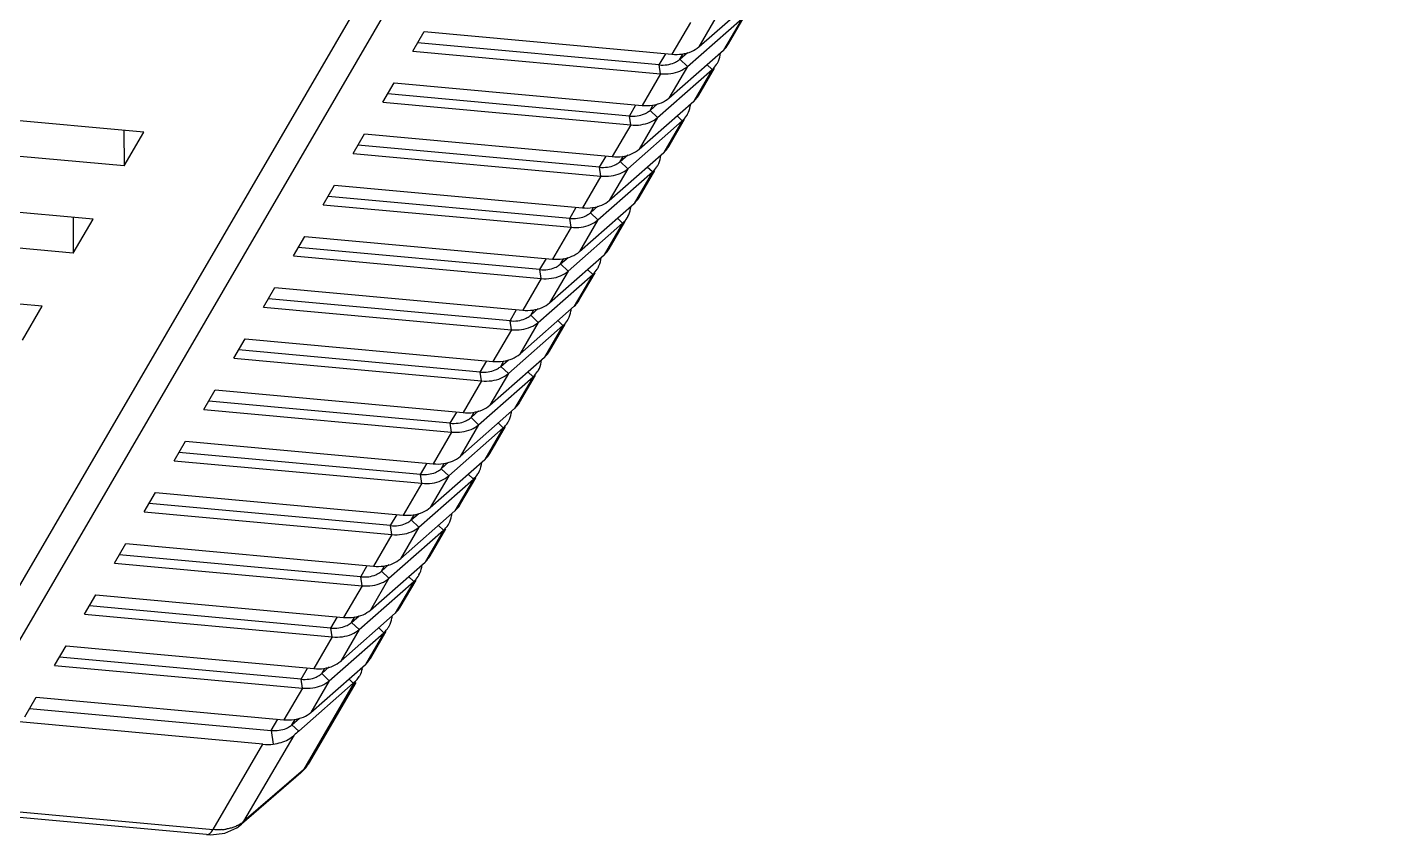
# Model space of a CAD drawing. Header units: millimetres. Extents: x 10368 to 13229, y -13270 to -11269.
# Drawn here: x 12845 to 12923.6, y -12891.3 to -12844.6 of the extents above; entities that cross this region are included whole.
import ezdxf

# ---------------------------------------------------------------- set-up
doc = ezdxf.new("R2010")
doc.units = ezdxf.units.MM

# ---------------------------------------------------------------- blocks, each defined once
blk = doc.blocks.new('u59')
at = {"color": 7, "linetype": 'Continuous'}
for p, q in [((-291.175, 627.078), (-38.962, 604.018)), ((-296.763, 623.338), (-293.33, 626.305)), ((-296.615, 623.516), (-293.181, 626.483)), ((-293.33, 626.305), (-296.218, 621.347)), ((-291.546, 626.787), (-294.416, 621.861)), ((-293.181, 626.483), (-293.33, 626.305)), ((-292.914, 626.683), (-293.18, 626.485)), ((-292.221, 626.99), (-292.914, 626.683)), ((-39.333, 603.728), (-291.546, 626.787)), ((-299.718, 618.266), (-296.763, 623.338)), ((-296.897, 623.215), (-297.029, 623.017)), ((-296.614, 623.516), (-296.897, 623.215)), ((-296.615, 623.516), (-296.763, 623.338)), ((-299.776, 618.3), (-297.027, 623.019)), ((-294.905, 621.064), (-295.022, 621.854)), ((-294.416, 621.861), (-42.203, 598.802)), ((-296.489, 621.108), (-299.638, 618.336)), ((-296.099, 620.735), (-296.489, 621.108)), ((-294.905, 621.064), (-295.282, 620.417)), ((-280.961, 619.789), (-294.905, 621.064)), ((-277.953, 620.019), (-359.397, 480.206)), ((-297.189, 620.023), (-300.338, 617.251)), ((-298.255, 618.192), (-297.189, 620.023)), ((-296.703, 618.619), (-295.637, 620.449)), ((-296.099, 620.735), (-296.531, 620.355)), ((-296.099, 620.735), (-296.28, 620.424)), ((-281.338, 619.142), (-295.637, 620.449)), ((-280.682, 620.269), (-281.338, 619.142)), ((-276.489, 619.38), (-357.654, 480.047)), ((-282.404, 617.312), (-296.703, 618.619)), ((-296.703, 618.619), (-296.627, 618.107)), ((-298.255, 618.192), (-301.404, 615.42)), ((-299.983, 617.945), (-299.962, 617.981)), ((-299.638, 618.336), (-299.718, 618.266)), ((-299.382, 618.092), (-299.638, 618.336)), ((-298.255, 618.192), (-297.821, 617.779)), ((-297.821, 617.779), (-298.253, 617.398)), ((-297.821, 617.779), (-298.002, 617.467)), ((-296.627, 618.107), (-297.004, 617.46)), ((-296.627, 618.107), (-282.684, 616.832)), ((-298.911, 617.066), (-302.06, 614.294)), ((-300.627, 616.901), (-301.537, 615.337)), ((-301.404, 615.42), (-300.338, 617.251)), ((-299.977, 615.236), (-298.911, 617.066)), ((-298.425, 615.662), (-297.359, 617.493)), ((-283.06, 616.185), (-297.359, 617.493)), ((-282.404, 617.312), (-283.06, 616.185)), ((-301.404, 615.42), (-301.105, 615.135)), ((-284.127, 614.355), (-298.425, 615.662)), ((-298.425, 615.662), (-298.35, 615.15)), ((-299.977, 615.236), (-303.126, 612.464)), ((-300.148, 612.706), (-299.082, 614.536)), ((-299.977, 615.236), (-299.543, 614.822)), ((-299.543, 614.822), (-299.976, 614.441)), ((-299.543, 614.822), (-299.725, 614.51)), ((-284.783, 613.229), (-299.082, 614.536)), ((-298.35, 615.15), (-298.727, 614.504)), ((-298.35, 615.15), (-284.406, 613.875)), ((-300.633, 614.109), (-303.782, 611.337)), ((-302.349, 613.944), (-303.26, 612.38)), ((-303.126, 612.464), (-302.06, 614.294)), ((-301.699, 612.279), (-300.633, 614.109)), ((-284.127, 614.355), (-284.783, 613.229)), ((-301.699, 612.279), (-304.849, 609.507)), ((-303.126, 612.464), (-302.827, 612.178)), ((-301.699, 612.279), (-301.266, 611.865)), ((-300.072, 612.194), (-300.449, 611.547)), ((-285.849, 611.398), (-300.148, 612.706)), ((-300.148, 612.706), (-300.072, 612.194)), ((-300.072, 612.194), (-286.128, 610.919)), ((-304.849, 609.507), (-303.782, 611.337)), ((-301.87, 609.749), (-300.804, 611.579)), ((-301.266, 611.865), (-301.698, 611.485)), ((-301.266, 611.865), (-301.447, 611.554)), ((-286.505, 610.272), (-300.804, 611.579)), ((-285.849, 611.398), (-286.505, 610.272)), ((-302.356, 611.153), (-305.505, 608.381)), ((-304.071, 610.988), (-304.982, 609.424)), ((-303.422, 609.322), (-302.356, 611.153)), ((-287.571, 608.442), (-301.87, 609.749)), ((-301.87, 609.749), (-301.794, 609.237)), ((-303.422, 609.322), (-306.571, 606.55)), ((-304.849, 609.507), (-304.549, 609.222)), ((-303.422, 609.322), (-302.988, 608.909)), ((-301.794, 609.237), (-302.171, 608.59)), ((-301.794, 609.237), (-287.851, 607.962)), ((-304.078, 608.196), (-307.227, 605.424)), ((-306.571, 606.55), (-305.505, 608.381)), ((-305.144, 606.366), (-304.078, 608.196)), ((-303.593, 606.792), (-302.526, 608.623)), ((-302.988, 608.909), (-303.42, 608.528)), ((-302.988, 608.909), (-303.169, 608.597)), ((-288.227, 607.315), (-302.526, 608.623)), ((-287.571, 608.442), (-288.227, 607.315)), ((-305.794, 608.031), (-306.704, 606.467)), ((-289.294, 605.485), (-303.593, 606.792)), ((-303.593, 606.792), (-303.517, 606.28)), ((-305.144, 606.366), (-308.293, 603.594)), ((-306.571, 606.55), (-306.272, 606.265)), ((-305.144, 606.366), (-304.71, 605.952)), ((-304.71, 605.952), (-305.143, 605.571)), ((-304.71, 605.952), (-304.892, 605.64)), ((-303.517, 606.28), (-303.894, 605.633)), ((-303.517, 606.28), (-289.573, 605.005)), ((-305.8, 605.239), (-308.949, 602.467)), ((-307.516, 605.074), (-308.427, 603.51)), ((-308.293, 603.594), (-307.227, 605.424)), ((-306.866, 603.409), (-305.8, 605.239)), ((-305.315, 603.836), (-304.249, 605.666)), ((-289.95, 604.359), (-304.249, 605.666)), ((-289.294, 605.485), (-289.95, 604.359)), ((-308.293, 603.594), (-307.994, 603.308)), ((-291.016, 602.528), (-305.315, 603.836)), ((-305.315, 603.836), (-305.239, 603.323)), ((-306.866, 603.409), (-310.016, 600.637)), ((-307.037, 600.879), (-305.971, 602.709)), ((-306.866, 603.409), (-306.433, 602.995)), ((-306.433, 602.995), (-306.865, 602.615)), ((-306.433, 602.995), (-306.614, 602.684)), ((-291.672, 601.402), (-305.971, 602.709)), ((-305.239, 603.323), (-305.616, 602.677)), ((-305.239, 603.323), (-291.295, 602.049)), ((-307.523, 602.282), (-310.672, 599.51)), ((-309.238, 602.118), (-310.149, 600.554)), ((-310.016, 600.637), (-308.949, 602.467)), ((-308.589, 600.452), (-307.523, 602.282)), ((-291.016, 602.528), (-291.672, 601.402)), ((-308.589, 600.452), (-311.738, 597.68)), ((-310.016, 600.637), (-309.716, 600.351)), ((-308.589, 600.452), (-308.155, 600.038)), ((-306.961, 600.367), (-307.338, 599.72)), ((-292.738, 599.572), (-307.037, 600.879)), ((-307.037, 600.879), (-306.961, 600.367)), ((-306.961, 600.367), (-293.018, 599.092)), ((-308.76, 597.922), (-307.693, 599.752)), ((-308.155, 600.038), (-308.587, 599.658)), ((-308.155, 600.038), (-308.336, 599.727)), ((-293.394, 598.445), (-307.693, 599.752)), ((-292.738, 599.572), (-293.394, 598.445)), ((-309.245, 599.326), (-312.394, 596.554)), ((-310.961, 599.161), (-311.872, 597.597)), ((-311.738, 597.68), (-310.672, 599.51)), ((-310.311, 597.496), (-309.245, 599.326)), ((-280.553, 598.519), (-281.693, 596.562)), ((-310.311, 597.496), (-313.46, 594.724)), ((-311.738, 597.68), (-311.439, 597.395)), ((-310.311, 597.496), (-309.877, 597.082)), ((-308.684, 597.41), (-309.061, 596.763)), ((-294.461, 596.615), (-308.76, 597.922)), ((-308.76, 597.922), (-308.684, 597.41)), ((-308.684, 597.41), (-294.74, 596.135)), ((-313.46, 594.724), (-312.394, 596.554)), ((-310.482, 594.966), (-309.416, 596.796)), ((-309.877, 597.082), (-310.31, 596.701)), ((-309.877, 597.082), (-310.059, 596.77)), ((-295.117, 595.488), (-309.416, 596.796)), ((-294.461, 596.615), (-295.117, 595.488)), ((-281.693, 596.562), (-237.066, 592.482)), ((-310.967, 596.369), (-314.117, 593.597)), ((-312.683, 596.204), (-313.594, 594.64)), ((-312.033, 594.539), (-310.967, 596.369)), ((-296.183, 593.658), (-310.482, 594.966)), ((-310.482, 594.966), (-310.406, 594.453)), ((-312.033, 594.539), (-315.183, 591.767)), ((-313.46, 594.724), (-313.161, 594.438)), ((-312.033, 594.539), (-311.6, 594.125)), ((-311.6, 594.125), (-312.032, 593.745)), ((-311.6, 594.125), (-311.781, 593.814)), ((-310.406, 594.453), (-310.783, 593.807)), ((-310.406, 594.453), (-296.462, 593.179)), ((-312.69, 593.412), (-315.839, 590.64)), ((-315.183, 591.767), (-314.117, 593.597)), ((-313.756, 591.582), (-312.69, 593.412)), ((-312.204, 592.009), (-311.138, 593.839)), ((-296.839, 592.532), (-311.138, 593.839)), ((-296.183, 593.658), (-296.839, 592.532)), ((-283.481, 593.492), (-284.621, 591.535)), ((-283.481, 593.492), (-238.854, 589.412)), ((-283.471, 591.43), (-283.481, 593.492)), ((-314.405, 593.247), (-315.316, 591.684)), ((-315.183, 591.767), (-314.883, 591.481)), ((-297.905, 590.702), (-312.204, 592.009)), ((-312.204, 592.009), (-312.129, 591.497)), ((-313.756, 591.582), (-316.905, 588.81)), ((-313.756, 591.582), (-313.322, 591.168)), ((-313.322, 591.168), (-313.754, 590.788)), ((-313.322, 591.168), (-313.503, 590.857)), ((-312.129, 591.497), (-312.505, 590.85)), ((-312.129, 591.497), (-298.185, 590.222)), ((-284.621, 591.535), (-239.994, 587.455)), ((-314.412, 590.456), (-317.561, 587.684)), ((-316.128, 590.291), (-317.039, 588.727)), ((-316.905, 588.81), (-315.839, 590.64)), ((-315.478, 588.625), (-314.412, 590.456)), ((-313.927, 589.052), (-312.86, 590.882)), ((-298.561, 589.575), (-312.86, 590.882)), ((-297.905, 590.702), (-298.561, 589.575)), ((-315.478, 588.625), (-318.627, 585.853)), ((-316.905, 588.81), (-316.606, 588.525)), ((-315.478, 588.625), (-315.044, 588.212)), ((-313.851, 588.54), (-314.228, 587.893)), ((-299.628, 587.745), (-313.927, 589.052)), ((-313.927, 589.052), (-313.851, 588.54)), ((-313.851, 588.54), (-299.907, 587.265)), ((-315.649, 586.095), (-314.583, 587.926)), ((-315.044, 588.212), (-315.477, 587.831)), ((-315.044, 588.212), (-315.226, 587.9)), ((-300.284, 586.618), (-314.583, 587.926)), ((-286.409, 588.466), (-287.549, 586.509)), ((-286.409, 588.466), (-241.782, 584.386)), ((-286.399, 586.404), (-286.409, 588.466)), ((-316.134, 587.499), (-319.284, 584.727)), ((-317.85, 587.334), (-318.761, 585.77)), ((-318.627, 585.853), (-317.561, 587.684)), ((-317.2, 585.669), (-316.134, 587.499)), ((-299.628, 587.745), (-300.284, 586.618)), ((-287.549, 586.509), (-242.922, 582.429)), ((-317.2, 585.669), (-320.35, 582.897)), ((-318.627, 585.853), (-318.328, 585.568)), ((-317.2, 585.669), (-316.767, 585.255)), ((-315.573, 585.583), (-315.95, 584.937)), ((-301.35, 584.788), (-315.649, 586.095)), ((-315.649, 586.095), (-315.573, 585.583)), ((-315.573, 585.583), (-301.629, 584.308)), ((-320.35, 582.897), (-319.284, 584.727)), ((-317.371, 583.139), (-316.305, 584.969)), ((-316.767, 585.255), (-317.199, 584.874)), ((-316.767, 585.255), (-316.948, 584.943)), ((-302.006, 583.662), (-316.305, 584.969)), ((-301.35, 584.788), (-302.006, 583.662)), ((-317.857, 584.542), (-321.006, 581.77)), ((-319.572, 584.377), (-320.483, 582.813)), ((-318.923, 582.712), (-317.857, 584.542)), ((-303.072, 581.831), (-317.371, 583.139)), ((-317.371, 583.139), (-317.296, 582.627)), ((-318.923, 582.712), (-322.072, 579.94)), ((-320.35, 582.897), (-320.05, 582.611)), ((-318.923, 582.712), (-318.489, 582.298)), ((-318.489, 582.298), (-318.921, 581.918)), ((-318.489, 582.298), (-318.671, 581.987)), ((-317.296, 582.627), (-317.672, 581.98)), ((-317.296, 582.627), (-303.352, 581.352)), ((-319.579, 581.586), (-322.728, 578.814)), ((-322.072, 579.94), (-321.006, 581.77)), ((-320.645, 579.755), (-319.579, 581.586)), ((-319.094, 580.182), (-318.027, 582.012)), ((-303.728, 580.705), (-318.027, 582.012)), ((-303.072, 581.831), (-303.728, 580.705)), ((-321.295, 581.421), (-322.206, 579.857))]:
    blk.add_line(p, q, dxfattribs=at)
blk.add_lwpolyline([(-291.175, 627.078), (-291.427, 627.091), (-292.221, 626.99)], dxfattribs=at)
for centre, radius, start, end in [((-291.858, 624.063), 2.737, 94.18274, 99.27266), ((-347.808, 679.408), 77.67, 311.35574, 311.62234), ((-298.884, 617.302), 1.273, 143.65536, 149.70748), ((-298.85, 617.277), 1.316, 131.27117, 143.64641), ((-299.429, 616.201), 1.387, 144.23487, 149.7112), ((-299.388, 616.172), 1.437, 131.3482, 144.21601), ((-298.76, 617.27), 1.401, 170.53446, 173.69632), ((-300.458, 614.345), 1.432, 131.33148, 147.09618), ((-300.352, 614.335), 1.535, 170.62703, 175.11904), ((-300.506, 614.378), 1.374, 147.16522, 149.7243), ((-301.151, 613.245), 1.387, 144.23487, 149.7112), ((-301.11, 613.215), 1.437, 131.3482, 144.21601), ((-302.229, 611.422), 1.374, 147.16522, 149.7243), ((-302.18, 611.388), 1.432, 131.33148, 147.09618), ((-302.833, 610.258), 1.437, 131.3482, 144.21601), ((-302.074, 611.378), 1.535, 170.62703, 175.11904), ((-302.874, 610.288), 1.387, 144.23487, 149.7112), ((-303.951, 608.465), 1.374, 147.16522, 149.7243), ((-303.903, 608.432), 1.432, 131.33148, 147.09618), ((-304.555, 607.301), 1.437, 131.3482, 144.21601), ((-303.797, 608.422), 1.535, 170.62703, 175.11904), ((-304.596, 607.331), 1.387, 144.23487, 149.7112), ((-305.673, 605.508), 1.374, 147.16522, 149.7243), ((-305.625, 605.475), 1.432, 131.33148, 147.09618), ((-306.318, 604.375), 1.387, 144.23487, 149.7112), ((-306.278, 604.345), 1.437, 131.3482, 144.21601), ((-305.519, 605.465), 1.535, 170.62703, 175.11904), ((-307.347, 602.518), 1.432, 131.33148, 147.09618), ((-307.241, 602.508), 1.535, 170.62703, 175.11904), ((-307.396, 602.551), 1.374, 147.16522, 149.7243), ((-308.041, 601.418), 1.387, 144.23487, 149.7112), ((-308, 601.388), 1.437, 131.3482, 144.21601), ((-309.118, 599.595), 1.374, 147.16522, 149.7243), ((-309.07, 599.562), 1.432, 131.33148, 147.09618), ((-308.964, 599.552), 1.535, 170.62703, 175.11904), ((-309.763, 598.461), 1.387, 144.23487, 149.7112), ((-309.722, 598.431), 1.437, 131.3482, 144.21601), ((-310.84, 596.638), 1.374, 147.16522, 149.7243), ((-310.792, 596.605), 1.432, 131.33148, 147.09618), ((-311.445, 595.475), 1.437, 131.3482, 144.21601), ((-310.686, 596.595), 1.535, 170.62703, 175.11904), ((-311.485, 595.505), 1.387, 144.23487, 149.7112), ((-312.563, 593.681), 1.374, 147.16522, 149.7243), ((-312.515, 593.648), 1.432, 131.33148, 147.09618), ((-313.208, 592.548), 1.387, 144.23487, 149.7112), ((-313.167, 592.518), 1.437, 131.3482, 144.21601), ((-312.408, 593.638), 1.535, 170.62703, 175.11904), ((-314.237, 590.691), 1.432, 131.33148, 147.09618), ((-314.131, 590.681), 1.535, 170.62703, 175.11904), ((-314.285, 590.725), 1.374, 147.16522, 149.7243), ((-314.93, 589.591), 1.387, 144.23487, 149.7112), ((-314.889, 589.561), 1.437, 131.3482, 144.21601), ((-315.959, 587.735), 1.432, 131.33148, 147.09618), ((-315.853, 587.725), 1.535, 170.62703, 175.11904), ((-316.007, 587.768), 1.374, 147.16522, 149.7243), ((-316.652, 586.634), 1.387, 144.23487, 149.7112), ((-316.612, 586.605), 1.437, 131.3482, 144.21601), ((-317.73, 584.811), 1.374, 147.16522, 149.7243), ((-317.682, 584.778), 1.432, 131.33148, 147.09618), ((-318.334, 583.648), 1.437, 131.3482, 144.21601), ((-317.575, 584.768), 1.535, 170.62703, 175.11904), ((-318.375, 583.678), 1.387, 144.23487, 149.7112), ((-319.452, 581.855), 1.374, 147.16522, 149.7243), ((-319.404, 581.821), 1.432, 131.33148, 147.09618), ((-320.097, 580.721), 1.387, 144.23487, 149.7112), ((-320.056, 580.691), 1.437, 131.3482, 144.21601), ((-319.298, 581.811), 1.535, 170.62703, 175.11904)]:
    blk.add_arc(centre, radius, start, end, dxfattribs=at)
blk.add_ellipse((-294.037, 619.3), major_axis=(-2.464, 1.719), ratio=0.777537, start_param=-0.938272, end_param=-0.714697, dxfattribs=at)
for points, start_tangent, end_tangent in [([(-291.175, 627.074), (-291.337, 627.031), (-291.546, 626.787)], (-0.999554, 0.029868), (-0.503348, -0.864084)), ([(-293.33, 626.305), (-293.151, 626.442), (-292.959, 626.554)], (0.753566, 0.657372), (0.891845, 0.452341)), ([(-292.959, 626.554), (-292.751, 626.645), (-292.531, 626.715), (-292.3, 626.764)], (0.891845, 0.452341), (0.986823, 0.161804)), ([(-292.058, 626.793), (-291.808, 626.8), (-291.546, 626.787)], (0.997288, 0.073601), (0.995847, -0.091047)), ([(-297.028, 623.019), (-296.924, 623.171), (-296.763, 623.338)], (0.503272, 0.864128), (0.753122, 0.657881)), ([(-295.022, 621.854), (-295.474, 621.757), (-295.877, 621.587), (-296.218, 621.347)], (-0.992634, -0.121149), (-0.747567, -0.664187)), ([(-295.903, 620.875), (-296.099, 620.735)], (-0.866652, -0.498912), (-0.750643, -0.660708)), ([(-294.905, 621.064), (-295.361, 621.055), (-295.768, 620.943), (-295.903, 620.875)], (-0.995846, 0.091048), (-0.866652, -0.498912)), ([(-296.758, 620.292), (-297.189, 620.023)], (-0.917327, -0.398134), (-0.750643, -0.660708)), ([(-296.23, 620.438), (-296.758, 620.292)], (-0.990356, -0.138547), (-0.917327, -0.398134)), ([(-295.637, 620.449), (-296.23, 620.438)], (-0.995846, 0.091048), (-0.990356, -0.138547)), ([(-296.703, 618.619), (-297.296, 618.607), (-297.825, 618.462), (-298.255, 618.192)], (-0.995846, 0.091048), (-0.750643, -0.660708)), ([(-300.142, 617.5), (-299.997, 617.921), (-299.983, 617.945)], (0.164641, 0.986354), (0.504117, 0.863635)), ([(-297.625, 617.918), (-297.821, 617.779)], (-0.866652, -0.498912), (-0.750643, -0.660708)), ([(-296.627, 618.107), (-297.084, 618.098), (-297.49, 617.986), (-297.625, 617.918)], (-0.995846, 0.091048), (-0.866652, -0.498912)), ([(-298.481, 617.336), (-298.911, 617.066)], (-0.917327, -0.398134), (-0.750643, -0.660708)), ([(-297.952, 617.481), (-298.481, 617.336)], (-0.990356, -0.138547), (-0.917327, -0.398134)), ([(-297.359, 617.493), (-297.952, 617.481)], (-0.995846, 0.091048), (-0.990356, -0.138547)), ([(-298.425, 615.662), (-299.018, 615.651), (-299.547, 615.505), (-299.977, 615.236)], (-0.995846, 0.091048), (-0.750643, -0.660708)), ([(-301.693, 615.071), (-301.708, 615.044), (-301.866, 614.585)], (-0.504103, -0.863643), (-0.163234, -0.986587)), ([(-299.675, 614.524), (-300.203, 614.379)], (-0.990356, -0.138547), (-0.917327, -0.398134)), ([(-299.082, 614.536), (-299.675, 614.524)], (-0.995846, 0.091048), (-0.990356, -0.138547)), ([(-299.348, 614.961), (-299.543, 614.822)], (-0.866652, -0.498912), (-0.750643, -0.660708)), ([(-298.35, 615.15), (-298.806, 615.141), (-299.212, 615.029), (-299.348, 614.961)], (-0.995846, 0.091048), (-0.866652, -0.498912)), ([(-300.203, 614.379), (-300.633, 614.109)], (-0.917327, -0.398134), (-0.750643, -0.660708)), ([(-303.415, 612.114), (-303.43, 612.087), (-303.588, 611.628)], (-0.504103, -0.863643), (-0.163234, -0.986587)), ([(-300.148, 612.706), (-300.741, 612.694), (-301.269, 612.549), (-301.699, 612.279)], (-0.995846, 0.091048), (-0.750643, -0.660708)), ([(-300.072, 612.194), (-300.528, 612.184), (-300.935, 612.073), (-301.07, 612.005)], (-0.995846, 0.091048), (-0.866652, -0.498912)), ([(-301.925, 611.422), (-302.356, 611.153)], (-0.917327, -0.398134), (-0.750643, -0.660708)), ([(-301.397, 611.568), (-301.925, 611.422)], (-0.990356, -0.138547), (-0.917327, -0.398134)), ([(-300.804, 611.579), (-301.397, 611.568)], (-0.995846, 0.091048), (-0.990356, -0.138547)), ([(-301.07, 612.005), (-301.266, 611.865)], (-0.866652, -0.498912), (-0.750643, -0.660708)), ([(-301.87, 609.749), (-302.463, 609.737), (-302.992, 609.592), (-303.422, 609.322)], (-0.995846, 0.091048), (-0.750643, -0.660708)), ([(-305.137, 609.157), (-305.153, 609.131), (-305.311, 608.672)], (-0.504103, -0.863643), (-0.163234, -0.986587)), ([(-302.792, 609.048), (-302.988, 608.909)], (-0.866652, -0.498912), (-0.750643, -0.660708)), ([(-301.794, 609.237), (-302.251, 609.228), (-302.657, 609.116), (-302.792, 609.048)], (-0.995846, 0.091048), (-0.866652, -0.498912)), ([(-303.648, 608.465), (-304.078, 608.196)], (-0.917327, -0.398134), (-0.750643, -0.660708)), ([(-303.119, 608.611), (-303.648, 608.465)], (-0.990356, -0.138547), (-0.917327, -0.398134)), ([(-302.526, 608.623), (-303.119, 608.611)], (-0.995846, 0.091048), (-0.990356, -0.138547)), ([(-303.593, 606.792), (-304.185, 606.781), (-304.714, 606.635), (-305.144, 606.366)], (-0.995846, 0.091048), (-0.750643, -0.660708)), ([(-306.86, 606.201), (-306.875, 606.174), (-307.033, 605.715)], (-0.504103, -0.863643), (-0.163234, -0.986587)), ([(-304.515, 606.091), (-304.71, 605.952)], (-0.866652, -0.498912), (-0.750643, -0.660708)), ([(-303.517, 606.28), (-303.973, 606.271), (-304.379, 606.159), (-304.515, 606.091)], (-0.995846, 0.091048), (-0.866652, -0.498912)), ([(-305.37, 605.509), (-305.8, 605.239)], (-0.917327, -0.398134), (-0.750643, -0.660708)), ([(-304.842, 605.654), (-305.37, 605.509)], (-0.990356, -0.138547), (-0.917327, -0.398134)), ([(-304.249, 605.666), (-304.842, 605.654)], (-0.995846, 0.091048), (-0.990356, -0.138547)), ([(-305.315, 603.836), (-305.908, 603.824), (-306.436, 603.679), (-306.866, 603.409)], (-0.995846, 0.091048), (-0.750643, -0.660708)), ([(-308.582, 603.244), (-308.597, 603.217), (-308.755, 602.758)], (-0.504103, -0.863643), (-0.163234, -0.986587)), ([(-306.564, 602.697), (-307.092, 602.552)], (-0.990356, -0.138547), (-0.917327, -0.398134)), ([(-305.971, 602.709), (-306.564, 602.697)], (-0.995846, 0.091048), (-0.990356, -0.138547)), ([(-306.237, 603.135), (-306.433, 602.995)], (-0.866652, -0.498912), (-0.750643, -0.660708)), ([(-305.239, 603.323), (-305.695, 603.314), (-306.102, 603.203), (-306.237, 603.135)], (-0.995846, 0.091048), (-0.866652, -0.498912)), ([(-307.092, 602.552), (-307.523, 602.282)], (-0.917327, -0.398134), (-0.750643, -0.660708)), ([(-307.037, 600.879), (-307.63, 600.867), (-308.159, 600.722), (-308.589, 600.452)], (-0.995846, 0.091048), (-0.750643, -0.660708)), ([(-306.961, 600.367), (-307.418, 600.358), (-307.824, 600.246), (-307.959, 600.178)], (-0.995846, 0.091048), (-0.866652, -0.498912)), ([(-310.304, 600.287), (-310.32, 600.261), (-310.478, 599.801)], (-0.504103, -0.863643), (-0.163234, -0.986587)), ([(-308.815, 599.595), (-309.245, 599.326)], (-0.917327, -0.398134), (-0.750643, -0.660708)), ([(-308.286, 599.741), (-308.815, 599.595)], (-0.990356, -0.138547), (-0.917327, -0.398134)), ([(-307.693, 599.752), (-308.286, 599.741)], (-0.995846, 0.091048), (-0.990356, -0.138547)), ([(-307.959, 600.178), (-308.155, 600.038)], (-0.866652, -0.498912), (-0.750643, -0.660708)), ([(-312.027, 597.331), (-312.042, 597.304), (-312.2, 596.845)], (-0.504103, -0.863643), (-0.163234, -0.986587)), ([(-308.76, 597.922), (-309.352, 597.911), (-309.881, 597.765), (-310.311, 597.496)], (-0.995846, 0.091048), (-0.750643, -0.660708)), ([(-309.682, 597.221), (-309.877, 597.082)], (-0.866652, -0.498912), (-0.750643, -0.660708)), ([(-308.684, 597.41), (-309.14, 597.401), (-309.546, 597.289), (-309.682, 597.221)], (-0.995846, 0.091048), (-0.866652, -0.498912)), ([(-310.537, 596.639), (-310.967, 596.369)], (-0.917327, -0.398134), (-0.750643, -0.660708)), ([(-310.009, 596.784), (-310.537, 596.639)], (-0.990356, -0.138547), (-0.917327, -0.398134)), ([(-309.416, 596.796), (-310.009, 596.784)], (-0.995846, 0.091048), (-0.990356, -0.138547)), ([(-310.482, 594.966), (-311.075, 594.954), (-311.603, 594.808), (-312.033, 594.539)], (-0.995846, 0.091048), (-0.750643, -0.660708)), ([(-313.749, 594.374), (-313.764, 594.347), (-313.922, 593.888)], (-0.504103, -0.863643), (-0.163234, -0.986587)), ([(-311.404, 594.265), (-311.6, 594.125)], (-0.866652, -0.498912), (-0.750643, -0.660708)), ([(-310.406, 594.453), (-310.862, 594.444), (-311.269, 594.332), (-311.404, 594.265)], (-0.995846, 0.091048), (-0.866652, -0.498912)), ([(-312.26, 593.682), (-312.69, 593.412)], (-0.917327, -0.398134), (-0.750643, -0.660708)), ([(-311.731, 593.827), (-312.26, 593.682)], (-0.990356, -0.138547), (-0.917327, -0.398134)), ([(-311.138, 593.839), (-311.731, 593.827)], (-0.995846, 0.091048), (-0.990356, -0.138547)), ([(-312.204, 592.009), (-312.797, 591.997), (-313.326, 591.852), (-313.756, 591.582)], (-0.995846, 0.091048), (-0.750643, -0.660708)), ([(-315.471, 591.417), (-315.487, 591.39), (-315.645, 590.931)], (-0.504103, -0.863643), (-0.163234, -0.986587)), ([(-312.86, 590.882), (-313.453, 590.871)], (-0.995846, 0.091048), (-0.990356, -0.138547)), ([(-313.126, 591.308), (-313.322, 591.168)], (-0.866652, -0.498912), (-0.750643, -0.660708)), ([(-312.129, 591.497), (-312.585, 591.488), (-312.991, 591.376), (-313.126, 591.308)], (-0.995846, 0.091048), (-0.866652, -0.498912)), ([(-313.982, 590.725), (-314.412, 590.456)], (-0.917327, -0.398134), (-0.750643, -0.660708)), ([(-313.453, 590.871), (-313.982, 590.725)], (-0.990356, -0.138547), (-0.917327, -0.398134)), ([(-313.927, 589.052), (-314.519, 589.04), (-315.048, 588.895), (-315.478, 588.625)], (-0.995846, 0.091048), (-0.750643, -0.660708)), ([(-313.851, 588.54), (-314.307, 588.531), (-314.713, 588.419), (-314.849, 588.351)], (-0.995846, 0.091048), (-0.866652, -0.498912)), ([(-317.194, 588.46), (-317.209, 588.434), (-317.367, 587.975)], (-0.504103, -0.863643), (-0.163234, -0.986587)), ([(-315.704, 587.769), (-316.134, 587.499)], (-0.917327, -0.398134), (-0.750643, -0.660708)), ([(-315.176, 587.914), (-315.704, 587.769)], (-0.990356, -0.138547), (-0.917327, -0.398134)), ([(-314.583, 587.926), (-315.176, 587.914)], (-0.995846, 0.091048), (-0.990356, -0.138547)), ([(-314.849, 588.351), (-315.044, 588.212)], (-0.866652, -0.498912), (-0.750643, -0.660708)), ([(-318.916, 585.504), (-318.931, 585.477), (-319.089, 585.018)], (-0.504103, -0.863643), (-0.163234, -0.986587)), ([(-315.649, 586.095), (-316.242, 586.084), (-316.77, 585.938), (-317.2, 585.669)], (-0.995846, 0.091048), (-0.750643, -0.660708)), ([(-316.571, 585.394), (-316.767, 585.255)], (-0.866652, -0.498912), (-0.750643, -0.660708)), ([(-315.573, 585.583), (-316.029, 585.574), (-316.436, 585.462), (-316.571, 585.394)], (-0.995846, 0.091048), (-0.866652, -0.498912)), ([(-317.427, 584.812), (-317.857, 584.542)], (-0.917327, -0.398134), (-0.750643, -0.660708)), ([(-316.898, 584.957), (-317.427, 584.812)], (-0.990356, -0.138547), (-0.917327, -0.398134)), ([(-316.305, 584.969), (-316.898, 584.957)], (-0.995846, 0.091048), (-0.990356, -0.138547)), ([(-317.371, 583.139), (-317.964, 583.127), (-318.493, 582.982), (-318.923, 582.712)], (-0.995846, 0.091048), (-0.750643, -0.660708)), ([(-320.638, 582.547), (-320.654, 582.52), (-320.812, 582.061)], (-0.504103, -0.863643), (-0.163234, -0.986587)), ([(-318.294, 582.438), (-318.489, 582.298)], (-0.866652, -0.498912), (-0.750643, -0.660708)), ([(-317.296, 582.627), (-317.752, 582.618), (-318.158, 582.506), (-318.294, 582.438)], (-0.995846, 0.091048), (-0.866652, -0.498912)), ([(-319.149, 581.855), (-319.579, 581.586)], (-0.917327, -0.398134), (-0.750643, -0.660708)), ([(-318.62, 582.001), (-319.149, 581.855)], (-0.990356, -0.138547), (-0.917327, -0.398134)), ([(-318.027, 582.012), (-318.62, 582.001)], (-0.995846, 0.091048), (-0.990356, -0.138547))]:
    blk.add_spline(points, degree=3, dxfattribs=dict(at, start_tangent=start_tangent, end_tangent=end_tangent))

msp = doc.modelspace()

# ---------------------------------------------------------------- block references
at = {"rotation": 180}
msp.add_blockref('u59', (12564.199, -12264.161), dxfattribs=at)

doc.saveas('drawing.dxf')
